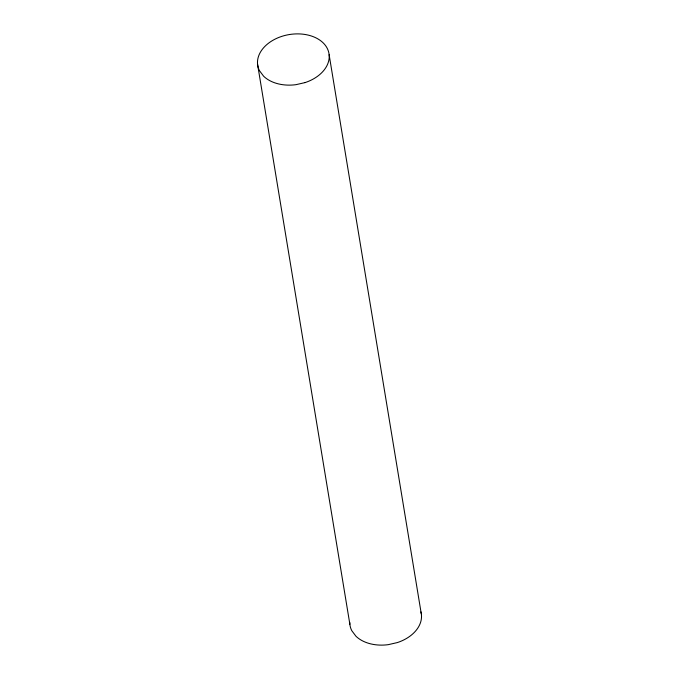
<?xml version="1.0" encoding="UTF-8"?>
<svg xmlns="http://www.w3.org/2000/svg" width="679" height="679" viewBox="0 0 679 679"><rect width="100%" height="100%" fill="white"/><g stroke="black" fill="none" stroke-linecap="round" stroke-linejoin="round"><path stroke-width="1.02" d="M329.128 54.702L421.43 614.69A36.123 25.284 -9.4 0 1 397.402 642.563L388.235 644.668A36.123 25.284 -9.4 0 1 355.957 636.24L351.756 630.647A36.123 25.284 -9.4 0 1 349.778 622.405M257.57 64.31L349.872 624.298M420.921 611.906A36.123 25.284 -9.4 0 1 421.311 613.757M305.109 82.583L295.934 84.68A36.123 25.284 -9.4 0 1 263.656 76.252L259.454 70.658A36.123 25.284 -9.4 0 1 281.598 36.437A36.123 25.284 -9.4 0 1 327.244 48.353A36.123 25.284 -9.4 0 1 305.109 82.583"/></g></svg>
